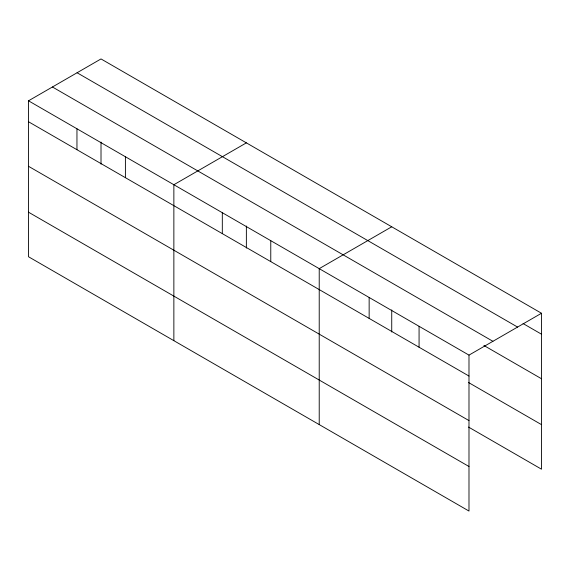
<?xml version="1.0" encoding="UTF-8"?>
<svg xmlns="http://www.w3.org/2000/svg" width="570" height="570" viewBox="0 0 570 570"><rect width="100%" height="100%" fill="white"/><g stroke="black" fill="none" stroke-linecap="round" stroke-linejoin="round"><path stroke-width="0.85" d="M28.5 100.804L468.989 355.117L468.989 511.062L28.5 256.742L28.5 100.804L101.011 58.938L541.5 313.258L541.5 469.195L468.54 427.072M246.368 142.863L173.864 184.73L173.864 340.668M391.732 226.789L319.221 268.648L319.221 424.593M468.989 355.117L541.5 313.258M523.068 323.546L541.5 334.191M77.078 72.753L517.574 327.073M52.426 86.989L492.922 341.302M483.894 345.484L541.5 378.744M28.5 121.738L468.989 376.05M468.54 382.52L541.5 424.643M28.5 166.29L468.989 420.603M28.5 212.19L468.989 466.509M419.071 326.296L419.071 347.23M391.732 309.93L391.732 331.996M369.146 297.476L369.146 318.402M270.771 240.675L270.771 261.609M246.368 226.005L246.368 248.071M222.314 212.703L222.314 233.636M125.407 156.75L125.407 177.683M101.011 142.08L101.011 164.146M76.957 128.777L76.957 149.71"/></g></svg>
